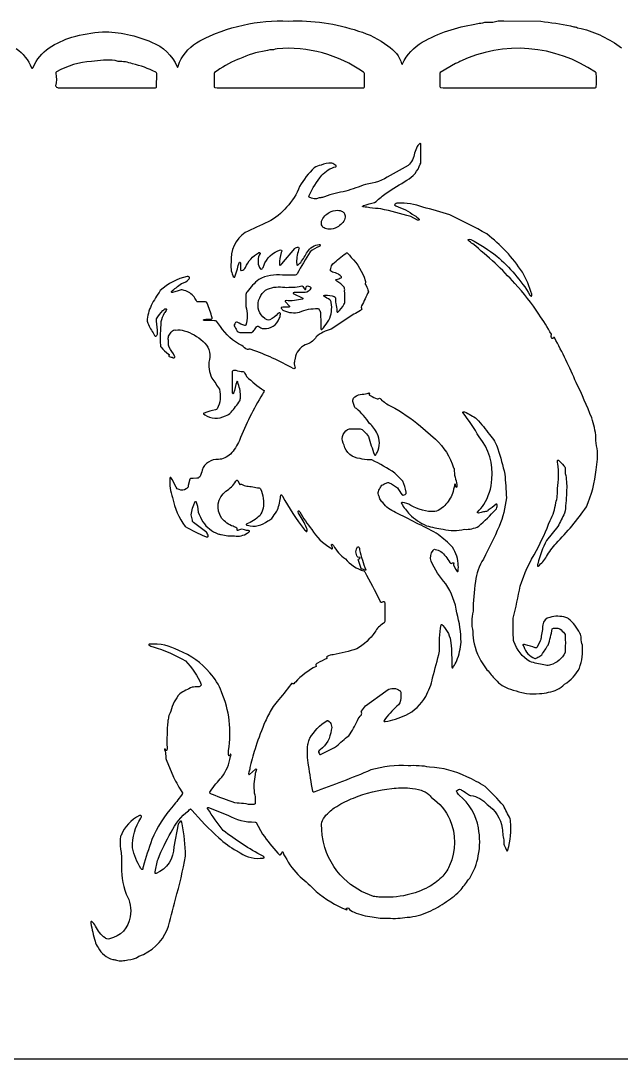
# Model space of a CAD drawing. Extents: x 4 to 291, y 6 to 355.
# Drawn here: x 78.4 to 151, y 179.1 to 304.5 of the extents above; entities that cross this region are included whole.
import ezdxf

# ---------------------------------------------------------------- set-up
doc = ezdxf.new("R2010")
doc.units = 0
doc.header["$MEASUREMENT"] = 0
doc.layers.add('Layer 1', color=7, linetype='Continuous')

msp = doc.modelspace()

# ---------------------------------------------------------------- linework, layer by layer
at = {"layer": 'Layer 1', "color": 0}
for points in [[(77.87, 301.17, -0.1507), (79.69, 298.83, 0.6484), (79.9, 298.89, -0.1442), (81.85, 301.24, -0.069), (84.59, 302.55, -0.0429), (88.27, 303.19, -0.1038), (94.22, 301.93, -0.1996), (97.31, 298.97, 0.5872), (97.39, 298.93), (97.57, 299.5, -0.1505), (100.05, 302.11, -0.1306), (110.79, 304.48, -0.0915), (119.2, 303.28, -0.0958), (122.77, 301.47, -0.1769), (124.43, 299.33, 0.716), (124.55, 299.32, -0.1577), (126.92, 301.93, -0.0921), (133.27, 304.1, -0.1126), (133.99, 304.21), (134.22, 304.26), (134.48, 304.34), (135.46, 304.36, -0.1002), (136.77, 304.5), (141.24, 304.45, -0.0197), (144.83, 303.91), (145.23, 303.78, -0.1364), (145.68, 303.68), (146.12, 303.59, -0.0986), (150.99, 301.25, -0.1676)], [(152.41, 179.07), (7.24, 179.07, -0.3151)]]:
    msp.add_lwpolyline(points, format="xyb", dxfattribs=at)
for points in [[(101.77, 296.58, 0.2939), (101.86, 296.44), (102.15, 296.42), (119.79, 296.42, 0.4375), (119.95, 296.58), (119.95, 298.13, 0.2926), (119.83, 298.29, 0.1764), (109.38, 301.14, -0.1252), (108.49, 301.02), (108.23, 300.94), (108.01, 300.89, 0.0813), (104.85, 299.9), (104.6, 299.84, 0.0593), (101.82, 298.25), (101.77, 298.13), (101.77, 296.58)], [(129.05, 298.13), (129.05, 296.58, 0.2964), (129.14, 296.44), (129.43, 296.42), (147.79, 296.42, 0.2953), (147.94, 296.51, 0.028), (147.95, 298.13, 0.2968), (147.83, 298.29, 0.2675), (131.44, 299.6, -0.1002), (130.92, 299.35), (129.1, 298.25), (129.05, 298.13)], [(82.62, 296.65, 0.3281), (82.94, 296.43), (94.67, 296.42, 0.297), (94.82, 296.51), (94.83, 298.13, 0.3027), (94.71, 298.29, 0.0666), (91.9, 299.32, 0.1043), (90.16, 299.59), (89.83, 299.71, 0.0681), (86.96, 299.59, 0.1134), (82.74, 298.36, 0.333), (82.63, 298.17, -0.1077), (82.62, 296.65)], [(146.75, 245.8, 0.0833), (147.92, 250.29, 0.0686), (148.06, 252.85, -0.0864), (147.91, 254.16, 0.0584), (147.39, 256.54, 0.0197), (145.52, 260.81, 0.0227), (142.89, 266.24, 0.2761), (142.82, 266.27, 0.2759), (142.76, 266.22), (142.73, 266.17, -0.2749), (142.68, 266.12, -0.2753), (142.61, 266.15, 0.0146), (142.49, 266.39, -0.2149), (142.52, 266.56, 0.2075), (142.53, 266.65, 0.0222), (141.01, 269.06, 0.0478), (138.1, 272.77, 0.02), (135.72, 275.24, 0.0095), (133.04, 277.56, -0.0798), (132.47, 278.02, -0.3447), (132.47, 278.1, -0.2298), (132.79, 278.1, -0.0389), (135.92, 276.08, -0.0782), (139.93, 271.39, 0.108), (140.04, 271.26, 0.4916), (140.14, 271.31, 0.1404), (140.14, 271.48, 0.0625), (139.01, 274.16, 0.0854), (134.72, 278.76, 0.0167), (130.26, 281.08, 0.008), (126.99, 282.01, 0.1018), (123.95, 282.49, 0.2125), (123.59, 282.31, 0.3503), (123.59, 282.23), (123.71, 282.17, -0.0728), (125.97, 280.99, -0.0803), (126.54, 280.54), (126.55, 280.49, -0.464), (126.35, 280.45), (125.52, 280.86, 0.026), (121.91, 281.78, 0.0191), (120.59, 281.9, 0.0809), (119.84, 282.03, -0.1592), (119.72, 282.07, -0.4711), (119.72, 282.14), (119.83, 282.19, -0.0365), (121.15, 282.55), (121.34, 282.68, -0.0294), (122.56, 283.71, -0.0057), (125.06, 285.26, 0.1873), (126.67, 287.2), (126.73, 287.3), (126.75, 287.6, 0.0116), (126.75, 289.59, 0.1624), (126.71, 289.71, 0.3449), (126.63, 289.71, 0.1098), (126.32, 289.32, 0.0477), (126, 288.52, -0.1645), (125.22, 287.04), (123.03, 285.83, -0.1236), (120.08, 284.75, -0.0071), (117.68, 283.92, 0.0663), (115.12, 283.24, -0.0826), (114.87, 283.17, 0.0369), (114.45, 283.11, -0.2426), (113.26, 283.2, -0.3179), (113.24, 283.4, -0.0561), (114.78, 285.85, -0.1501), (116.47, 286.89, 0.5285), (116.48, 287.05, 0.0561), (115.98, 287.31, 0.1224), (114.69, 287.07, 0.1122), (113.86, 286.77, 0.0588), (112.09, 284.5, -0.1056), (110.53, 282.02, -0.1094), (108.3, 280.22, 0.0123), (105.53, 278.95, 0.2681), (103.83, 275.32, 0.1361), (104.02, 273.74, 0.1367), (104.19, 273.53, 0.4838), (104.29, 273.57, -0.0172), (104.59, 274.56, -0.0907), (104.84, 275.34, -0.4683), (104.91, 275.34, -0.1606), (104.95, 275.22), (104.97, 274.45, 0.162), (105.01, 274.33, 0.2917), (105.09, 274.33, 0.1343), (105.57, 274.71, -0.1689), (107.13, 276.49, -0.464), (107.34, 276.45), (107.32, 276.4, 0.2515), (107.25, 274.71, 0.1388), (107.42, 274.5, 0.3406), (107.51, 274.5), (107.56, 274.54, 0.0466), (107.78, 274.92, -0.2524), (109.8, 276.83, -0.5435), (109.94, 276.68), (109.88, 276.51, 0.0785), (109.65, 275.1, 0.1632), (109.69, 274.98, 0.3448), (109.77, 274.98, 0.0246), (109.97, 275.17), (111.51, 277, -0.2823), (111.96, 277.15, -0.3652), (112.04, 277.01), (111.98, 276.83, 0.1087), (111.75, 275.1, 0.1621), (111.79, 274.98, 0.3464), (111.87, 274.98, 0.0171), (112.23, 275.32, 0.0337), (113.04, 276.6, -0.2327), (114.47, 277.49, -0.1638), (114.58, 277.45, -0.3441), (114.58, 277.37, -0.11), (114.46, 277.26, 0.063), (113.37, 276.6, 0.0142), (111.81, 273.96, -0.2197), (111.49, 273.79), (110.05, 273.79, 0.1552), (107.17, 273.27, 0.0748), (105.78, 271.76), (105.69, 271.68, 0.1415), (105.61, 271.44, 0.019), (105.62, 270.01, -0.1493), (105.59, 267.76, -0.3896), (105.47, 267.71, -0.0399), (104.56, 268.09, 0.3363), (104.36, 268.07, 0.0124), (104.21, 267.78, 0.2677), (104.21, 267.68, 0.0097), (104.51, 267.12, 0.2916), (104.89, 266.86, 0.0174), (106.16, 266.85, 0.2306), (106.56, 267.09, 0.0058), (106.88, 267.53, -0.4169), (107.18, 267.59, -0.0197), (107.4, 267.42, 0.1512), (107.79, 267.34, 0.3385), (109.64, 268.54, 0.0773), (109.79, 269.08, 0.1841), (109.75, 269.21, 0.1815), (109.64, 269.24, 0.171), (109.46, 269.15, -0.1019), (108.51, 268.39, -0.2336), (108.19, 268.39, -0.0347), (107.88, 268.55, -0.3084), (107.15, 270.71, -0.0238), (107.3, 271.04, -0.1641), (107.99, 271.96, -0.1695), (110.05, 272.33, 0.0451), (112.05, 272.41, -0.0743), (112.37, 272.48, -0.2118), (112.5, 272.43), (112.64, 272.19, 0.1114), (112.74, 272.07, 0.484), (112.85, 272.12), (112.9, 272.38, -0.3384), (113.05, 272.48, -0.2237), (113.46, 272.3, -0.305), (113.46, 272.2, -0.2954), (112.77, 271.71, -0.0059), (111.44, 271.68, 0.1587), (111.32, 271.64, 0.4731), (111.32, 271.57), (112.49, 270.99, -0.4735), (112.49, 270.93), (112.44, 270.9, -0.0879), (110.47, 270.71, 0.1624), (110.35, 270.67, 0.3484), (110.35, 270.59), (110.87, 270.04, -0.3432), (110.87, 269.96, -0.1621), (110.75, 269.92, -0.0074), (110.23, 269.91, 0.0814), (109.91, 269.89, 0.4864), (109.87, 269.78, 0.061), (110.15, 269.52, 0.1613), (112.1, 269.31, -0.1225), (114.3, 269.74, -0.3023), (114.48, 269.61, -0.0666), (114.63, 269.16, -0.0061), (114.66, 267.35, 0.1618), (114.7, 267.23, 0.3462), (114.78, 267.23, 0.0528), (114.97, 267.42, 0.0106), (115.64, 268.35, 0.1475), (115.93, 270.47, 0.228), (115.77, 270.79, 0.0107), (115.03, 271.25, -0.4697), (115.03, 271.32), (115.16, 271.36, -0.13), (116.29, 271.19, -0.3084), (116.42, 271.02, 0.0361), (116.47, 270.36, -0.0756), (116.59, 269.45, 0.1622), (116.63, 269.33, 0.3428), (116.72, 269.33, 0.0882), (117.46, 270.25, 0.1116), (117.55, 270.48, 0.0151), (117.54, 271.92, 0.1832), (117.47, 272.32, 0.086), (116.61, 273.06, -0.1076), (116.49, 273.17, -0.48), (116.53, 273.28, 0.0622), (117.12, 273.48, 0.4345), (117.17, 273.59, 0.1071), (116.78, 273.9, 0.0789), (116.06, 274.15, -0.1398), (115.84, 274.31, -0.2175), (115.86, 274.61, -0.1155), (116.11, 275.15, -0.011), (117.69, 276.42), (117.75, 276.47, -0.3319), (117.85, 276.47, -0.0668), (118.33, 275.93, -0.1131), (120.04, 273.14, -0.1769), (120.06, 272.86, 0.1361), (120.04, 272.69, -0.0281), (120.36, 272.01, -0.1311), (120.41, 271.79, -0.0121), (119.59, 270.07, 0.1778), (119.57, 269.79, -0.0457), (119.6, 269.66, -0.176), (119.59, 269.62), (119.47, 269.51, -0.0162), (118.64, 269.07), (115.93, 267.25, 0.1257), (114.1, 266.34, -0.1953), (113.03, 265.47, 0.2328), (111.6, 264, -0.0372), (111.54, 263.58, 0.0866), (111.44, 263.06, 0.0422), (111.53, 262.73), (111.56, 262.65, -0.3008), (111.49, 262.51, -0.3009), (111.33, 262.52, 0.0394), (106.26, 264.81, 0.1549), (105.97, 264.83, -0.1363), (105.8, 264.8, -0.0668), (105.1, 265.29, -0.1283), (102.54, 267.58, 0.0696), (102.04, 268.21, 0.1677), (101.8, 268.28), (100.62, 268.3, -0.1587), (100.5, 268.34, -0.4839), (100.5, 268.41, -0.1589), (100.62, 268.45, -0.0068), (101.14, 268.46, 0.0903), (101.46, 268.48, 0.3682), (101.55, 268.63, 0.0087), (100.91, 270.42, 0.3068), (100.74, 270.55), (99.81, 270.56, -0.1985), (99.68, 270.62, 0.0151), (99.34, 271.15, 0.1944), (98.17, 271.92, 0.2418), (97.66, 271.96), (97.29, 271.85, -0.0748), (96.74, 271.7, -0.1763), (96.62, 271.73, -0.3457), (96.62, 271.82, -0.0793), (97.19, 272.27, -0.0502), (97.82, 272.77, 0.1546), (98.76, 273.34, 0.4865), (98.72, 273.6, 0.107), (98.53, 273.61, 0.1416), (95.27, 271.92, 0.0413), (94.17, 270.12, 0.1043), (93.67, 268.23), (93.75, 267.98, 0.0261), (94.49, 266.64, 0.1362), (94.66, 266.42, 0.3429), (94.75, 266.42, 0.2137), (94.93, 266.78, 0.0567), (94.8, 268.21, -0.1085), (94.82, 268.5, -0.0799), (95.59, 269.5, -0.0581), (95.83, 269.7, -0.4803), (96.03, 269.66), (96.02, 269.62, -0.0316), (95.75, 269.18, 0.0941), (95.35, 268.13, 0.0322), (95.28, 265.32, 0.1412), (95.36, 265.07, 0.0719), (96.27, 264.25, -0.3365), (96.34, 264.14, 0.0537), (96.3, 264.06, 0.4352), (96.35, 263.96, -0.0449), (96.8, 263.82), (96.88, 263.8, 0.2996), (97.01, 263.87, 0.2997), (97, 264.02, 0.0184), (96.34, 265.08, -0.1273), (96.25, 265.32, -0.0065), (96.24, 265.95, -0.0903), (96.27, 266.4), (96.6, 266.89), (96.65, 266.99, -0.266), (97.14, 267.16, -0.0969), (98.17, 267.07, -0.1172), (100.43, 265.79, -0.2771), (101.2, 263.58, 0.178), (101.5, 261.36, -0.0138), (102.4, 260, -0.204), (102.12, 257.65, -0.1442), (101.94, 257.51, 0.0448), (100.55, 257.13, 0.4347), (100.5, 257.02), (100.63, 256.91, 0.2739), (103.14, 256.79, 0.1414), (103.83, 257.23, 0.0225), (104.87, 258.61, 0.1136), (104.95, 259.02, 0.1058), (104.68, 260.65, -0.0198), (104.62, 260.92), (104.59, 260.96, 0.4787), (104.52, 260.96), (104.5, 260.92, 0.0117), (104.13, 259.52), (104.1, 259.48, -0.4821), (104.04, 259.48, -0.1589), (104, 259.6), (103.99, 261.9, -0.0907), (104.01, 262.21, -0.3001), (104.17, 262.31, -0.0391), (104.4, 262.3, 0.0756), (105.26, 262.15, -0.3053), (105.43, 262.02, 0.038), (105.7, 261.53, 0.0404), (107.75, 259.88, -0.3873), (107.81, 259.77, 0.0131), (107.62, 259.41, 0.0455), (104.82, 253.82, -0.0849), (103.73, 252.16, -0.1821), (102.28, 251.52, 0.339), (100.32, 250.24, -0.0937), (100.03, 249.41), (99.94, 249.33, -0.0824), (99.7, 249.25), (99.25, 249.24, 0.0893), (98.93, 249.22, 0.2338), (98.85, 249.13), (98.64, 248.37), (98.62, 248.23, -0.2264), (98.38, 247.98, -0.27), (97.54, 247.88, -0.0545), (97.32, 247.98), (97.19, 248.17), (96.69, 249.12, 0.1362), (96.53, 249.34, 0.3442), (96.45, 249.34, 0.1637), (96.41, 249.22, 0.0917), (96.74, 246.91, 0.1113), (98.27, 243.44, 0.046), (100.74, 242.23, 0.1061), (100.91, 242.16, 0.3006), (101.05, 242.23, 0.3006), (101.04, 242.38, 0.0936), (100.74, 242.84), (99.29, 243.92, -0.1298), (99.17, 244.02, -0.0738), (99.14, 244.2, 0.0101), (99, 244.82, -0.1166), (99.52, 246.43, -0.4732), (99.58, 246.43), (99.61, 246.39, 0.0403), (99.75, 245.89), (99.83, 245.16, 0.0164), (100.41, 243.97, 0.1472), (102.23, 242.55, 0.108), (102.63, 242.46, 0.0788), (104.23, 242.3, 0.2164), (105.81, 242.65, 0.1347), (106.03, 242.81, 0.3438), (106.03, 242.89, 0.1597), (105.91, 242.93, -0.0545), (105.44, 243.02, 0.217), (104.82, 243.02, -0.0199), (104.64, 242.96, -0.3254), (104.56, 242.97, -0.3255), (104.54, 243.06), (104.57, 243.14, 0.3996), (104.52, 243.24, -0.0146), (104.09, 243.45, -0.1602), (102.68, 244.45, -0.4061), (103.19, 247.7, 0.1176), (104.4, 248.89, -0.1086), (104.51, 249.01, -0.4321), (104.62, 248.97), (104.82, 248.54, 0.3961), (104.92, 248.5, -0.1907), (105.09, 248.53, 0.075), (105.71, 248.29, -0.027), (106.45, 248.23, 0.0796), (107.2, 248.1, -0.3027), (107.37, 247.98, -0.1402), (107.69, 245.63, -0.0742), (107.28, 244.73, -0.0908), (105.72, 243.73), (105.67, 243.7, 0.4721), (105.67, 243.63, 0.1563), (105.79, 243.59, 0.2585), (108.25, 244.1, 0.087), (108.74, 244.41, 0.012), (109.34, 245.26, 0.0756), (109.78, 246.89, -0.0364), (109.83, 247.19, -0.4823), (109.93, 247.24, -0.1086), (110.04, 247.11, 0.0469), (112.7, 243.03, 0.029), (112.91, 242.84, 0.3446), (112.99, 242.84, 0.1774), (113.02, 242.96, 0.0836), (112.95, 243.27, 0.0319), (112.04, 244.92, -0.0565), (111.93, 245.19, -0.4163), (111.99, 245.32), (112.03, 245.3, -0.1094), (112.14, 245.18, 0.052), (113.58, 243.08, 0.1326), (115.84, 240.85), (115.97, 240.74, 0.3249), (116.07, 240.76, 0.3248), (116.08, 240.85), (115.96, 241.16, -0.4183), (116.02, 241.28), (116.07, 241.26, -0.1074), (116.18, 241.14, 0.1373), (117.63, 239.54, 0.1628), (119.87, 238.07), (119.97, 237.96, -0.0067), (121.78, 234.5, 0.1363), (121.95, 234.28, 0.1878), (121.99, 234.28, 0.0592), (122.11, 234.31, -0.0549), (122.23, 234.36, -0.223), (122.34, 234.33, -0.1716), (122.39, 234.2, -0.0074), (122.39, 232.05, -0.2265), (122.23, 231.73, 0.1281), (121.19, 230.67, -0.1093), (119.01, 228.65, -0.0411), (116.17, 227.94, 0.1099), (115.41, 227.74, 0.5055), (115.4, 227.56, -0.3257), (115.38, 227.48, 0.0072), (114.28, 226.93, 0.1344), (114.07, 226.76, 0.2401), (114.07, 226.67), (114.1, 226.59, -0.277), (114.1, 226.52, 0.0973), (111.59, 224.62, -0.0296), (111.39, 224.43, -0.2377), (111.3, 224.43), (111.22, 224.47, 0.2405), (111.13, 224.47), (111.02, 224.34, -0.0059), (109.4, 222.27, 0.0574), (108.78, 221.47, 0.0344), (107.95, 219.87, 0.0259), (106.81, 216.85, 0.0221), (106.14, 214.48, 0.0121), (106.07, 214.13, -0.1009), (106.01, 213.89, 0.0735), (105.94, 213.57, 0.1761), (105.98, 213.45, 0.3442), (106.06, 213.45), (106.77, 214.13, -0.3255), (106.86, 214.12, -0.3254), (106.88, 214.03), (106.85, 213.94, 0.1242), (106.74, 213.46, 0.0913), (106.62, 211.25, -0.0848), (106.74, 210.26, -0.0918), (106.71, 209.94, -0.2947), (106.55, 209.84, -0.0861), (105.34, 209.98, -0.0281), (104.28, 210.04, -0.0064), (101.58, 211.05, -0.0824), (101.31, 211.18, -0.3727), (101.34, 211.47, -0.0347), (102.7, 213.15, 0.1148), (103.75, 215.63, 0.0219), (103.81, 215.8, 0.2141), (103.78, 215.91, 0.4142), (103.75, 215.91, 0.0776), (103.65, 215.78, -0.288), (103.6, 215.73, -0.2881), (103.53, 215.76), (103.51, 215.83, -0.0198), (103.51, 216.38, 0.1419), (102.67, 223.45, 0.1005), (101.25, 225.74, 0.1281), (97.49, 228.45, 0.1429), (94, 229.21, 0.1599), (93.88, 229.17, 0.4711), (93.88, 229.1, 0.0469), (94.39, 228.89, -0.0584), (98.32, 227.18, -0.0908), (100.22, 224.34, -0.2457), (100.21, 224.24, -0.2137), (99.86, 224.06, 0.0358), (99.11, 224.01, 0.0394), (97.62, 223.23, 0.1169), (96.52, 221.1, 0.0381), (96.26, 220.4, -0.0583), (96.16, 219.85, 0.0262), (96.08, 216.72, -0.0798), (96.05, 216.41, -0.2883), (95.99, 216.38, -0.2884), (95.93, 216.43), (95.9, 216.48, 0.1138), (95.84, 216.56, 0.3696), (95.8, 216.56, 0.2188), (95.78, 216.45, -0.1064), (95.92, 215.73, 0.0447), (95.96, 215.29), (96.88, 213.15, 0.0441), (97.96, 211.26, -0.2953), (97.95, 211.16, -0.0115), (96.81, 209.67, 0.0875), (94.26, 205.6, 0.0176), (93.19, 202.33, -0.0359), (93.15, 202.03, -0.4841), (93.04, 201.99), (92.93, 202.11, -0.0908), (91.92, 204.63, -0.1536), (92.92, 208.2, 0.106), (92.99, 208.37, 0.3013), (92.92, 208.51, 0.3014), (92.76, 208.5, 0.1883), (90.52, 206.11), (90.46, 206.01, 0.0287), (90.44, 204.44, -0.0756), (90.59, 202.81, 0.1089), (91.16, 199.03, -0.1769), (91.63, 196.28, -0.3135), (89.14, 193.62, -0.2042), (88.81, 193.62, -0.0308), (88.6, 193.73, -0.1372), (87.45, 195.16, 0.0843), (87, 195.72, 0.4862), (86.89, 195.68, 0.0704), (86.88, 195.5, 0.0341), (87.4, 193.33, 0.1421), (87.76, 192.56, 0.2052), (89.55, 191.12, -0.0371), (89.98, 191.06, 0.119), (90.66, 190.96, 0.037), (91.33, 191.09, 0.1323), (92.69, 191.51, 0.2097), (96.1, 194.71, 0.0196), (97.09, 198.41, 0.0262), (98.33, 203.62, 0.0387), (97.9, 207.52, -0.0197), (97.83, 207.79, 0.4804), (97.72, 207.84, 0.0522), (97.54, 207.64, 0.1374), (97.41, 207.45), (96.9, 204.73, -0.3041), (94.76, 201.5, -0.4418), (94.65, 201.55, -0.0991), (94.63, 201.73, -0.0083), (94.99, 203.25, -0.0461), (96.59, 206.5, -0.1095), (98.66, 209.1, -0.0301), (98.86, 209.29, -0.3306), (98.95, 209.29), (99.08, 209.17, 0.0321), (102.33, 205.83, 0.0561), (104.5, 204.24, -0.0244), (104.89, 204.02), (104.9, 204.01), (104.91, 204, 0.1843), (107.68, 203.38, 0.1642), (107.8, 203.42, 0.3465), (107.8, 203.5, 0.109), (107.68, 203.61, -0.0488), (102.88, 206.71, -0.0392), (100.98, 209.38, -0.3148), (101, 209.48, -0.3149), (101.09, 209.49), (103.43, 208.54, 0.132), (106.71, 207.73, -0.1981), (106.85, 207.67), (107.63, 206.28, 0.031), (109.48, 203.95, 0.0327), (109.68, 203.76, 0.3303), (109.77, 203.76), (109.82, 203.81, 0.0765), (109.98, 204.07), (110.01, 204.12, -0.2785), (110.06, 204.13, -0.2786), (110.09, 204.1, -0.0279), (110.12, 204, 0.1239), (110.36, 203.52, 0.0826), (112.15, 201.12, -0.0409), (114.08, 199.34, 0.075), (117.79, 197.12, 0.4595), (117.83, 197.16), (117.78, 197.28, -0.3105), (117.79, 197.34, -0.4123), (117.99, 197.34, 0.1531), (118.69, 196.84, 0.0727), (120.86, 196.27, 0.0684), (122.8, 196.11, 0.0573), (125.11, 196.23, 0.1026), (127.67, 196.89, 0.0619), (129.83, 198.13, 0.0798), (131.6, 199.59, 0.0159), (132.65, 200.96, 0.0936), (133.69, 203.63, 0.0983), (133.7, 207.01, 0.187), (131.37, 210.96, -0.0865), (131.07, 211.44, -0.1479), (131.07, 211.48, -0.4174), (131.56, 211.64, -0.0684), (132, 211.4), (132.14, 211.29, 0.0438), (132.63, 210.98, 0.0411), (132.78, 210.93, -0.1849), (134.75, 209.84, -0.2118), (136.59, 206.99, 0.0234), (136.66, 206.09, -0.0931), (136.77, 205.4, 0.0444), (136.81, 204.95, 0.0129), (137.14, 204.25, 0.2796), (137.19, 204.23, 0.2797), (137.23, 204.27, 0.0301), (137.25, 204.37, 0.097), (137.57, 207.81, 0.1004), (137.55, 208.11, -0.0273), (136.74, 209.72, 0.017), (134.51, 212.01, 0.03), (132.3, 213.2, 0.1023), (127.81, 214.36, 0.0596), (125.23, 214.52, 0.0874), (120.72, 214.02, -0.0154), (113.81, 211.35, -0.2816), (113.73, 211.35), (113.69, 211.47, -0.0094), (113.18, 214.58, -0.0884), (113.11, 217.08, -0.0378), (113.26, 217.67, -0.0956), (113.35, 217.84), (113.35, 217.85, -0.1183), (115.37, 219.97, -0.1686), (115.52, 219.98, -0.3855), (115.9, 218.84, -0.2183), (114.58, 216.46, 0.0304), (114.39, 216.26, 0.2448), (114.39, 216.17, -0.0124), (114.51, 215.92, 0.3975), (114.62, 215.87, 0.0081), (116.57, 216.88, -0.0374), (118.04, 218.15, 0.052), (119.09, 220.01, -0.0678), (119.56, 220.67, 0.1748), (119.6, 220.86), (119.58, 220.94, -0.0448), (119.55, 221.07, -0.1716), (119.56, 221.11), (120.06, 221.78), (122.51, 223.53, -0.3383), (124.06, 223.69), (124.17, 223.63, -0.2202), (124.33, 223.31, -0.0061), (124.33, 222.68, -0.2481), (123.85, 221.71, 0.056), (122.3, 219.98, 0.291), (122.32, 219.88, 0.2912), (122.42, 219.86, 0.0606), (124.93, 220.63, 0.1529), (127.34, 222.9, 0.0755), (128.17, 225.14, 0.0106), (129, 228.35, -0.0514), (129.2, 231.53, -0.482), (129.31, 231.57, -0.1106), (129.42, 231.45, -0.1623), (130.39, 229.38, -0.0236), (130.48, 226.49, 0.1626), (130.52, 226.37, 0.3442), (130.6, 226.37), (130.71, 226.5, 0.0317), (131.09, 227.22, 0.0773), (131.6, 229.46, 0.064), (131.11, 232.99, 0.1098), (129.76, 236.5, -0.0792), (127.98, 239.24, -0.2213), (128.22, 240.54, -0.4212), (128.49, 240.66, -0.0419), (129.16, 240.42, -0.0914), (130.24, 239.09, 0.5128), (130.5, 239, -0.145), (130.69, 239.04, -0.4793), (130.73, 238.94, 0.1923), (130.7, 238.77), (130.99, 238.22, 0.1346), (131.15, 238, 0.4892), (131.26, 238.04, 0.0463), (131.26, 238.97, 0.1516), (130.38, 241.15, 0.0378), (128.61, 242.61, 0.0082), (123.69, 245.12, -0.1311), (122.14, 246.31, -0.0462), (121.8, 246.78, -0.0149), (121.68, 247.14, -0.1969), (121.63, 247.67, -0.0349), (121.9, 248.21, -0.0919), (122.03, 248.4, -0.0386), (122.57, 248.66, -0.2451), (122.93, 248.72, -0.0615), (123.92, 248.09, -0.0058), (124.48, 247.25, 0.1925), (124.58, 247.19), (124.63, 247.2, -0.0191), (124.85, 247.31, 0.4173), (124.96, 247.58, 0.054), (124.56, 248.9, 0.0198), (123.61, 249.88, 0.0388), (120.83, 251.47), (120.53, 251.49, -0.082), (119.4, 251.64, -0.3371), (117.47, 253.27, -0.4151), (117.89, 255.13, -0.1407), (118.13, 255.21, -0.0116), (119.4, 255.21, -0.1407), (119.65, 255.13), (119.9, 254.89, -0.0792), (120.42, 254.28, 0.015), (121.13, 252.1, 0.5279), (121.29, 252.09, 0.0603), (121.45, 252.37, 0.2474), (121.46, 254.67, 0.0955), (120.56, 255.88, 0.0701), (118.96, 257.67), (118.86, 257.73, -0.1399), (118.72, 257.91, 0.0182), (118.57, 258.41, -0.2304), (118.61, 258.92, -0.1671), (119.43, 259.39, 0.0551), (120.28, 259.49, -0.0195), (120.45, 259.55, -0.3243), (120.54, 259.54, -0.3244), (120.56, 259.45, -0.0536), (120.52, 259.37, 0.3236), (120.54, 259.3), (120.69, 259.21, -0.01), (121.46, 258.83, 0.1905), (121.68, 258.89), (121.75, 258.91, -0.3197), (121.91, 258.79, 0.0795), (123.13, 257.96, -0.0549), (126.69, 255.55), (128.52, 253.99, -0.1248), (130.71, 250.52), (130.76, 250.42), (130.79, 250.12, 0.0772), (130.94, 249.14, -0.0647), (131.11, 248.29, -0.162), (131.07, 248.17, -0.4749), (131.01, 248.17), (130.98, 248.22), (130.93, 248.48), (130.91, 248.53, 0.4759), (130.84, 248.53), (130.8, 248.41, -0.0219), (130.59, 247.43, -0.1013), (129.63, 245.96, -0.1007), (129.49, 245.79), (129.2, 245.59, -0.1156), (128.44, 245.22, -0.1375), (125.52, 245.98, 0.1286), (124.52, 246.33, 0.1653), (124.4, 246.28, 0.2912), (124.4, 246.2, 0.0382), (125.4, 244.89, 0.0747), (127.42, 243.52, 0.0319), (129.43, 243.11, 0.1219), (132.02, 243.09, 0.143), (133.75, 243.46, 0.0242), (135.79, 245.46, 0.2004), (135.96, 245.99, 0.1661), (135.92, 246.11, 0.3462), (135.84, 246.11, -0.028), (134.9, 245.38, -0.1459), (134.57, 245.22, 0.059), (134.04, 245.12, -0.0725), (133.72, 245.05, -0.1776), (133.61, 245.09, -0.3451), (133.6, 245.17, 0.0643), (134.35, 246.09, 0.1301), (135.32, 249.16, 0.2002), (133.79, 254.25, 0.0374), (131.83, 257.19), (131.81, 257.23, -0.4629), (132.01, 257.27, -0.0547), (133.53, 256.41, -0.0337), (135.03, 254.52, -0.1305), (136.05, 252.79, -0.0201), (136.89, 249.76, -0.0132), (137.09, 246.9, -0.0645), (136.21, 243.43, -0.0166), (134.32, 239.5, 0.1134), (133.34, 236.77, 0.0317), (133.05, 233.18, 0.1275), (133.04, 230.73, 0.0706), (133.18, 229.26, 0.113), (134.74, 226.13, 0.0177), (135.76, 224.94, 0.0567), (136.58, 224.23, 0.0664), (137.57, 223.77, 0.0203), (138.94, 223.39), (139.5, 223.25, 0.0312), (141.1, 223.24, 0.0446), (142.18, 223.4, 0.1564), (144.12, 224.37, 0.1324), (145.9, 226.31, 0.1107), (146.26, 229.09, -0.0919), (146.13, 229.93, 0.1334), (145.94, 230.55, 0.1177), (144.59, 232.27), (144.52, 232.36), (144.26, 232.43, 0.1563), (142.35, 232.44, 0.3468), (141.47, 231.54, -0.0265), (141.41, 230.79, 0.0835), (141.28, 229.96, -0.0482), (141.16, 229.6), (140.8, 228.86, -0.1959), (140.71, 228.76, -0.1848), (140.56, 228.77, 0.0401), (139.38, 229.13, 0.0214), (139.2, 229.19, 0.3163), (139.11, 229.18, 0.3165), (139.09, 229.08), (139.18, 228.93, 0.2439), (140.52, 227.5, 0.272), (140.62, 227.5, -0.0112), (140.87, 227.63, 0.0926), (141.36, 227.94, 0.0155), (142.12, 229.11, 0.0425), (142.61, 231.05, -0.2928), (142.77, 231.14, -0.0437), (143.29, 231.13, -0.1377), (143.54, 231.06, -0.0365), (144.11, 230.5, -0.1384), (144.19, 230.26), (144.2, 229.78, -0.0221), (144.17, 228.2, -0.2161), (142.41, 226.72), (142.31, 226.67, -0.1318), (141.62, 226.71, -0.0468), (139.93, 227.12, -0.1863), (138, 229.55), (137.94, 229.65, -0.0198), (137.91, 232.35, 0.0132), (138.75, 236.2, -0.0639), (140.73, 240.52, 0.0199), (142.38, 244.15, 0.0846), (143.05, 246.28, 0.0983), (143.24, 248.02, 0.0803), (143.31, 251, -0.0724), (143.24, 251.32, -0.177), (143.28, 251.44, -0.3449), (143.36, 251.44, -0.0254), (144.03, 250.76, -0.1831), (144.19, 250.44), (144.2, 249.81, -0.0684), (144.36, 247.87, -0.0126), (144.18, 245.3), (144.11, 245.05, -0.0157), (143.3, 243.44), (141.94, 241.73, 0.0684), (140.89, 238.92, 0.0256), (140.83, 238.75), (140.84, 238.69, 0.346), (140.89, 238.63), (140.94, 238.64, 0.0773), (141.94, 239.79, -0.0672), (143.1, 241.38, 0.04), (146.75, 245.8)], [(114.81, 279.74, -0.1908), (114.76, 280.3, -0.1284), (115.14, 280.94, -0.077), (115.69, 281.36, -0.1226), (116.68, 281.62, -0.1417), (117.29, 281.46, -0.1283), (117.53, 281.21, -0.1908), (117.58, 280.65, -0.1284), (117.19, 280.01, -0.077), (116.64, 279.59, -0.1226), (115.66, 279.33, -0.1417), (115.05, 279.49, -0.1283), (114.81, 279.74)], [(119.35, 240.6, 0.032), (120.09, 238.18, -0.4851), (120.05, 238.14), (120.01, 238.16, 0.0665), (119.6, 238.28, -0.2282), (119.52, 238.37, 0.0339), (119.21, 239.3, -0.3), (119.22, 239.47, -0.0304), (119.36, 239.56, 0.2179), (119.41, 239.64, 0.3855), (119.38, 239.69), (119.12, 239.74, -0.3458), (119.01, 239.9, 0.0066), (118.94, 240.2, -0.176), (118.94, 240.52, -0.0063), (119.01, 240.82, -0.2679), (119.11, 240.97, -0.3865), (119.31, 240.9, -0.0427), (119.35, 240.6)], [(114.78, 207.01, -0.1603), (114.88, 207.92, -0.0897), (115.45, 208.73, -0.0592), (116.58, 209.62, -0.046), (118.61, 210.63, -0.0656), (123.24, 211.79, -0.0469), (125.4, 211.83, -0.0619), (126.8, 211.56, -0.0918), (127.7, 211.07, -0.0739), (128.05, 210.68, -0.1385), (130.24, 208.03, -0.2149), (130.22, 202.48), (130.18, 202.4, -0.0952), (129.24, 201.03, -0.0732), (127.65, 199.86, -0.0684), (125.08, 198.92, -0.0767), (121.68, 198.67, -0.019), (121.04, 198.75, -0.121), (117.45, 200.89, -0.1446), (114.98, 205.29, -0.0519), (114.78, 207.01)]]:
    msp.add_lwpolyline(points, format="xyb", close=True, dxfattribs=at)

doc.saveas('drawing.dxf')
